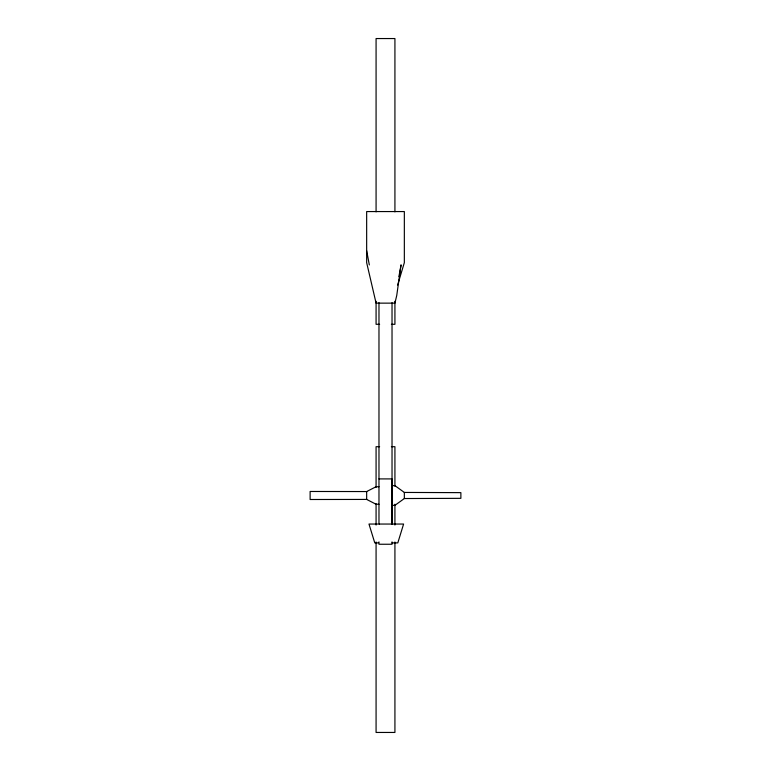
<?xml version="1.0" encoding="UTF-8"?>
<svg xmlns="http://www.w3.org/2000/svg" width="771" height="771" viewBox="0 0 771 771"><rect width="100%" height="100%" fill="white"/><g stroke="black" fill="none" stroke-linecap="round" stroke-linejoin="round"><path stroke-width="1.16" d="M398.896 276.673L401.065 264.829L396.747 295.438L394.925 303.138L376.075 303.138L366.659 262.641L366.659 211.562L404.341 211.562L404.341 262.641L397.614 285.077M392.025 485.643L394.925 485.643L404.341 492.438L460.875 492.64L460.875 498.336L404.341 498.538L394.925 505.333L392.025 505.333M378.975 504.244L376.075 504.244L366.659 499.425L310.125 499.502L310.125 491.474L366.659 491.551L376.075 486.732L378.975 486.732M379.611 324.302L376.075 324.302L376.075 301.297M391.389 324.302L394.925 324.302L394.925 301.297M379.611 446.698L376.075 446.698L376.075 487.455M391.389 446.698L394.925 446.698L394.925 486.289M378.975 478.907L392.025 478.907L392.044 524.049M377.636 524.049L368.981 524.049L374.773 542.89L378.147 542.89M378.975 524.049L403.599 524.049L397.807 542.89L392.044 542.89M366.659 250.7L369.328 264.945M404.341 492.438L404.341 498.538M394.925 211.871L394.925 38.55L376.075 38.55L376.075 211.871M394.925 504.215L394.925 525.022M394.925 541.994L394.925 732.45L376.075 732.45L376.075 541.994M392.025 302.685L392.025 524.28M392.025 541.888L392.025 544.249L378.975 544.249L378.975 541.888M378.975 302.685L378.975 524.28M376.075 503.598L376.075 525.022M366.659 491.551L366.659 499.425"/></g></svg>
